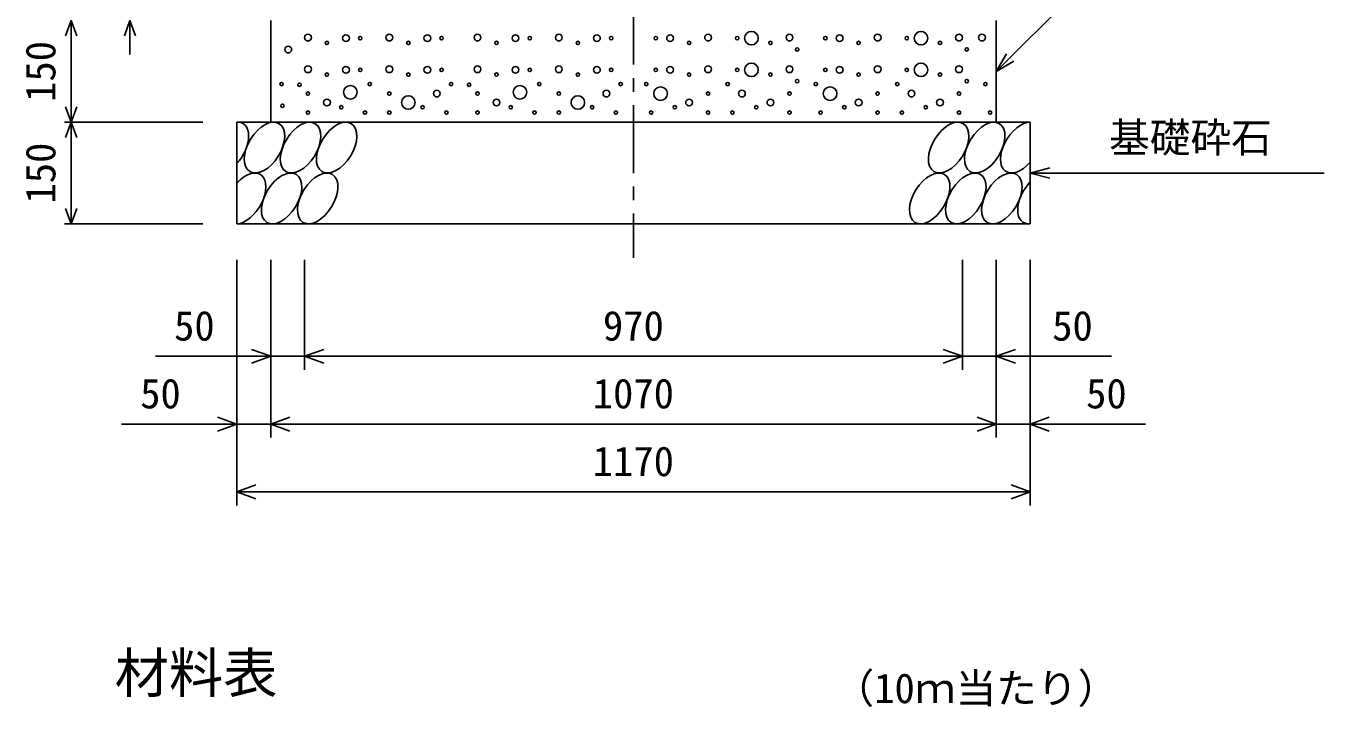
# Model space of a CAD drawing. Units: millimetres, scale not verified. Extents: x -16800 to 16800, y -5940 to 5940.
# Drawn here: x 6304 to 8218, y -3025 to -2020 of the extents above; entities that cross this region are included whole.
import ezdxf
from ezdxf.enums import TextEntityAlignment as Align

# ---------------------------------------------------------------- set-up
doc = ezdxf.new("R2010")
doc.units = ezdxf.units.MM
doc.header["$LTSCALE"] = 20
doc.linetypes.add('CHAIN1', pattern=[8, 5, -1, 1, -1])
for name, color, linetype, lineweight in [('0-0_DIM', 7, 'Continuous', 25), ('0-2_HATCH', 6, 'Continuous', 25), ('0-5_OUTLINE', 3, 'Continuous', 25), ('0-6_TXT', 7, 'Continuous', 25)]:
    doc.layers.add(name, color=color, linetype=linetype, lineweight=lineweight)
doc.styles.add('ＭＳ ゴシック', font='')
doc.styles.get('ＭＳ ゴシック').set_extended_font_data('MS Gothic')

msp = doc.modelspace()

# ---------------------------------------------------------------- linework, layer by layer
at = {"layer": '0-0_DIM', "linetype": 'CHAIN1'}
msp.add_line((7200, -376.66), (7200, -2361.66), dxfattribs=at)
at = {"layer": '0-0_DIM'}
for p, q in [((7898.65, -1923.01), (7735, -2086.66)), ((6370.8, -2161.66), (6370.8, -2011.66)), ((6457.46, -2061.66), (6457.46, -2011.66)), ((7735, -2086.66), (7750, -2060.68)), ((7735, -2086.66), (7760.98, -2071.66)), ((6360.8, -2161.66), (6565, -2161.66)), ((6370.8, -2161.66), (6370.8, -2311.66)), ((7785, -2236.66), (7813.98, -2228.9)), ((7785, -2236.66), (8218.31, -2236.66)), ((7785, -2236.66), (7813.98, -2244.43)), ((6360.8, -2311.66), (6565, -2311.66)), ((6615, -2727.18), (6615, -2364.83)), ((6665, -2627.18), (6665, -2364.83)), ((6715, -2527.18), (6715, -2364.83)), ((7685, -2527.18), (7685, -2364.83)), ((7735, -2627.18), (7735, -2364.83)), ((7785, -2727.18), (7785, -2364.83)), ((6495, -2507.18), (6715, -2507.18)), ((6715, -2507.18), (7685, -2507.18)), ((7905, -2507.18), (7685, -2507.18)), ((6445, -2607.18), (6665, -2607.18)), ((6665, -2607.18), (7735, -2607.18)), ((7955, -2607.18), (7735, -2607.18)), ((6615, -2707.18), (7785, -2707.18))]:
    msp.add_line(p, q, dxfattribs=at)
for points in [[(6379.01, -2034.21), (6370.8, -2011.66), (6362.59, -2034.21)], [(6465.67, -2034.21), (6457.46, -2011.66), (6449.26, -2034.21)], [(6379.01, -2139.11), (6370.8, -2161.66), (6362.59, -2139.11)], [(6379.01, -2184.21), (6370.8, -2161.66), (6362.59, -2184.21)], [(6379.01, -2289.11), (6370.8, -2311.66), (6362.59, -2289.11)], [(6636.81, -2496.92), (6665, -2507.18), (6636.81, -2517.44)], [(6743.19, -2517.44), (6715, -2507.18), (6743.19, -2496.92)], [(7656.81, -2496.92), (7685, -2507.18), (7656.81, -2517.44)], [(7763.19, -2496.92), (7735, -2507.18), (7763.19, -2517.44)], [(6586.81, -2596.92), (6615, -2607.18), (6586.81, -2617.44)], [(6693.19, -2617.44), (6665, -2607.18), (6693.19, -2596.92)], [(7706.81, -2596.92), (7735, -2607.18), (7706.81, -2617.44)], [(7813.19, -2596.92), (7785, -2607.18), (7813.19, -2617.44)], [(6643.19, -2717.44), (6615, -2707.18), (6643.19, -2696.92)], [(7756.81, -2696.92), (7785, -2707.18), (7756.81, -2717.44)]]:
    msp.add_lwpolyline(points, dxfattribs=at)
at = {"layer": '0-2_HATCH'}
for centre, radius in [((7373.96, -2037.68), 10), ((7623.96, -2037.68), 10), ((6719.97, -2036.81), 5), ((6748.01, -2044.69), 2.5), ((6776.04, -2037.68), 5), ((6797.07, -2037.68), 2.5), ((6839.97, -2036.81), 5), ((6868.01, -2044.69), 2.5), ((6896.04, -2037.68), 5), ((6917.07, -2037.68), 2.5), ((6969.97, -2036.81), 5), ((6998.01, -2044.69), 2.5), ((7026.04, -2037.68), 5), ((7047.07, -2037.68), 2.5), ((7089.97, -2036.81), 5), ((7118.01, -2044.69), 2.5), ((7146.04, -2037.68), 5), ((7167.07, -2037.68), 2.5), ((7232.93, -2037.68), 2.5), ((7253.96, -2037.68), 5), ((7281.99, -2044.69), 2.5), ((7310.03, -2036.81), 5), ((7352.93, -2037.68), 2.5), ((7401.99, -2044.69), 2.5), ((7430.03, -2036.81), 5), ((7482.93, -2037.68), 2.5), ((7503.96, -2037.68), 5), ((7531.99, -2044.69), 2.5), ((7560.03, -2036.81), 5), ((7602.93, -2037.68), 2.5), ((7651.99, -2044.69), 2.5), ((7680.03, -2036.81), 5), ((7713.9, -2036.81), 5), ((6690.94, -2054.58), 5), ((7441.37, -2054.38), 2.5), ((7691.37, -2054.38), 2.5), ((6719.97, -2083.61), 5), ((6776.04, -2084.48), 5), ((6797.07, -2084.48), 2.5), ((6839.97, -2083.61), 5), ((6896.04, -2084.48), 5), ((6917.07, -2084.48), 2.5), ((6969.97, -2083.61), 5), ((7026.04, -2084.48), 5), ((7047.07, -2084.48), 2.5), ((7089.97, -2083.61), 5), ((7146.04, -2084.48), 5), ((7167.07, -2084.48), 2.5), ((7232.93, -2084.48), 2.5), ((7253.96, -2084.48), 5), ((7310.03, -2083.61), 5), ((7352.93, -2084.48), 2.5), ((7373.96, -2084.48), 10), ((7430.03, -2083.61), 5), ((7482.93, -2084.48), 2.5), ((7503.96, -2084.48), 5), ((7560.03, -2083.61), 5), ((7602.93, -2084.48), 2.5), ((7623.96, -2084.48), 10), ((7680.03, -2083.61), 5), ((6681.09, -2105.5), 2.5), ((6707.55, -2106.4), 2.5), ((6748.01, -2091.49), 2.5), ((6811.09, -2105.5), 2.5), ((6868.01, -2091.49), 2.5), ((6931.09, -2105.5), 2.5), ((6957.55, -2106.4), 2.5), ((6998.01, -2091.49), 2.5), ((7061.09, -2105.5), 2.5), ((7118.01, -2091.49), 2.5), ((7181.09, -2105.5), 2.5), ((7218.91, -2105.5), 2.5), ((7281.99, -2091.49), 2.5), ((7338.91, -2105.5), 2.5), ((7401.99, -2091.49), 2.5), ((7441.37, -2101.18), 2.5), ((7468.91, -2105.5), 2.5), ((7531.99, -2091.49), 2.5), ((7588.91, -2105.5), 2.5), ((7651.99, -2091.49), 2.5), ((7691.37, -2101.18), 2.5), ((7718.91, -2105.5), 2.5), ((6719.97, -2119.5), 2.5), ((6782.58, -2117.5), 10), ((6839.97, -2119.5), 2.5), ((6868.01, -2132.63), 10), ((6910.06, -2119.5), 5), ((6969.97, -2119.5), 2.5), ((7032.58, -2117.5), 10), ((7089.97, -2119.5), 2.5), ((7118.01, -2132.63), 10), ((7160.06, -2119.5), 5), ((7239.94, -2119.5), 10), ((7310.03, -2119.5), 2.5), ((7359.94, -2119.5), 5), ((7430.03, -2119.5), 2.5), ((7489.94, -2119.5), 10), ((7560.03, -2119.5), 2.5), ((7609.94, -2119.5), 5), ((7680.03, -2119.5), 2.5), ((6682.36, -2137.44), 2.5), ((6748.01, -2132.63), 5), ((6769.03, -2139.64), 2.5), ((6889.03, -2139.64), 2.5), ((6998.01, -2132.63), 5), ((7019.03, -2139.64), 2.5), ((7139.03, -2139.64), 2.5), ((7260.97, -2139.64), 2.5), ((7281.99, -2132.63), 5), ((7380.97, -2139.64), 2.5), ((7401.99, -2132.63), 5), ((7510.97, -2139.64), 2.5), ((7531.99, -2132.63), 5), ((7630.97, -2139.64), 2.5), ((7651.99, -2132.63), 5), ((6719.97, -2147.52), 2.5), ((6804.08, -2147.52), 2.5), ((6839.97, -2147.52), 2.5), ((6924.08, -2147.52), 2.5), ((6969.97, -2147.52), 2.5), ((7054.08, -2147.52), 2.5), ((7089.97, -2147.52), 2.5), ((7174.08, -2147.52), 2.5), ((7225.92, -2147.52), 2.5), ((7310.03, -2147.52), 2.5), ((7345.92, -2147.52), 2.5), ((7430.03, -2147.52), 2.5), ((7475.92, -2147.52), 2.5), ((7560.03, -2147.52), 2.5), ((7595.92, -2147.52), 2.5), ((7680.03, -2147.52), 2.5), ((7725.92, -2147.52), 2.5)]:
    msp.add_circle(centre, radius, dxfattribs=at)
for centre, start_param, end_param in [((6602.64, -2199.18), 4.385593, 6.6745444), ((7771.14, -2199.18), 0.3357715, 4.4411806), ((6627.96, -2274.17), 3.5111464, 7.548991), ((7796.46, -2274.17), 1.2110787, 3.5658734)]:
    msp.add_ellipse(centre, major_axis=(21.81, 35.31), ratio=0.5792, start_param=start_param, end_param=end_param, dxfattribs=at)
for centre in [(6655.84, -2199.18), (6709.05, -2199.18), (6762.26, -2199.18), (7664.72, -2199.18), (7717.93, -2199.18), (6681.16, -2274.17), (6734.37, -2274.17), (7636.84, -2274.17), (7690.04, -2274.17), (7743.25, -2274.17)]:
    msp.add_ellipse(centre, major_axis=(21.81, 35.31), ratio=0.5792, dxfattribs=at)
at = {"layer": '0-5_OUTLINE'}
for p, q in [((6665, -2011.66), (6665, -2161.66)), ((7735, -2011.66), (7735, -2161.66)), ((6615, -2161.66), (6615, -2311.66)), ((6615, -2161.66), (7785, -2161.66)), ((7785, -2161.66), (7785, -2311.66)), ((6615, -2311.66), (7785, -2311.66))]:
    msp.add_line(p, q, dxfattribs=at)

# ---------------------------------------------------------------- texts
at = {"layer": '0-0_DIM', "style": 'ＭＳ ゴシック'}
for p in [(6360.8, -2131.66), (6360.8, -2281.66)]:
    msp.add_text('150', height=43.99, rotation=90, dxfattribs=at).set_placement(p, align=Align.BOTTOM_LEFT)
for s, p in [('基礎砕石', (7901.32, -2219.49)), ('50', (6522.56, -2497.18)), ('970', (7155, -2497.18)), ('50', (7817.44, -2497.18)), ('50', (6472.56, -2597.18)), ('1070', (7140, -2597.18)), ('50', (7867.44, -2597.18)), ('1170', (7140, -2697.18))]:
    msp.add_text(s, height=43.99, dxfattribs=at).set_placement(p, align=Align.BOTTOM_LEFT)
at = {"layer": '0-6_TXT', "style": 'ＭＳ ゴシック'}
for s, height, p in [('材料表', 58.65, (6435, -3021.12)), ('（10ｍ当たり）', 43.99, (7495, -3032.13))]:
    msp.add_text(s, height=height, dxfattribs=at).set_placement(p, align=Align.BOTTOM_LEFT)

doc.saveas('drawing.dxf')
